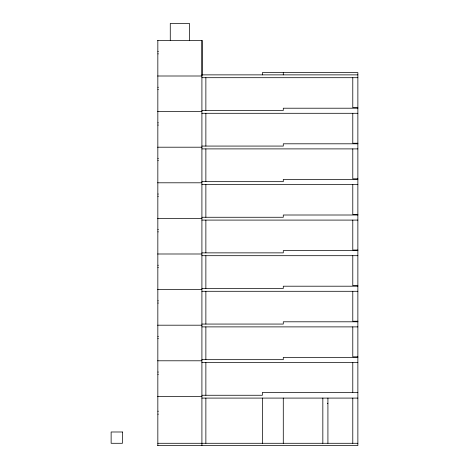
<?xml version="1.0" encoding="UTF-8"?>
<svg xmlns="http://www.w3.org/2000/svg" width="469" height="469" viewBox="0 0 469 469"><rect width="100%" height="100%" fill="white"/><g stroke="black" fill="none" stroke-linecap="round" stroke-linejoin="round"><path stroke-width="0.7" d="M157.631 40.404L202.139 40.404L202.133 75.275M157.936 51.649L158.375 51.649M157.936 53.865L158.375 53.865M201.91 74.87L357.87 74.87M157.631 76.001L201.91 76.001M201.91 77.696L357.87 77.696M157.936 87.252L158.375 87.252M157.936 89.462L158.375 89.462M357.87 107.641L352.782 107.641L352.782 77.696M357.87 108.21L283.282 108.21L283.282 110.467L201.91 110.467M157.631 111.599L201.91 111.599M201.91 113.293L357.87 113.293M157.936 122.849L158.375 122.849M157.936 125.065L158.375 125.065M357.87 143.238L352.782 143.238L352.782 113.293M357.87 143.807L283.282 143.807L283.282 146.07L201.91 146.07M157.631 147.202L201.91 147.202M201.91 148.896L357.87 148.896M157.936 158.446L158.375 158.446M157.936 160.662L158.375 160.662M357.87 178.836L352.782 178.836L352.782 148.896M357.87 179.41L283.282 179.41L283.282 181.667L201.91 181.667M157.631 182.799L201.91 182.799M201.91 184.493L357.87 184.493M157.936 194.049L158.375 194.049M157.936 196.259L158.375 196.259M357.87 214.439L352.782 214.439L352.782 184.493M357.87 215.007L283.282 215.007L283.282 217.264L201.91 217.264M157.631 218.396L201.91 218.396M201.91 220.09L357.87 220.09M157.936 229.646L158.375 229.646M157.936 231.862L158.375 231.862M357.87 250.036L352.782 250.036L352.782 220.09M357.87 250.604L283.282 250.604L283.282 252.867L201.91 252.867M157.631 253.993L201.91 253.993M201.91 255.693L357.87 255.693M157.936 265.243L158.375 265.243M157.936 267.459L158.375 267.459M357.87 285.633L352.782 285.633L352.782 255.693M357.87 286.201L283.282 286.201L283.282 288.464L201.91 288.464M157.631 289.596L201.91 289.596M201.91 291.29L357.87 291.29M157.936 300.846L158.375 300.846M157.936 303.056L158.375 303.056M357.87 321.23L352.782 321.23L352.782 291.29M357.87 321.804L283.282 321.804L283.282 324.061L201.91 324.061M157.631 325.193L201.91 325.193M201.91 326.887L357.87 326.887M157.936 336.443L158.375 336.443M157.936 338.659L158.375 338.659M357.87 356.833L352.782 356.833L352.782 326.887M357.87 357.401L283.282 357.401L283.282 359.664L201.91 359.664M157.631 360.79L201.91 360.79M201.91 362.49L357.87 362.49M157.936 372.04L158.375 372.04M157.936 374.256L158.375 374.256M357.87 392.43L262.376 392.43L262.376 395.261L201.91 395.261M157.631 396.393L201.91 396.393M201.91 398.087L357.87 398.087M327.356 403.287L327.919 403.287M157.936 411.219L158.375 411.219M157.936 414.139L158.375 414.139M157.836 443.287L357.87 443.287M157.631 445.55L357.87 445.55L357.87 72.613L262.376 72.613L262.376 74.87M352.782 362.49L352.782 392.43M352.782 398.087L352.782 443.287M327.919 398.087L327.919 443.287M322.836 398.087L322.836 443.287M283.282 72.613L283.282 74.87M283.282 398.087L283.282 443.287M262.376 398.087L262.376 443.287M205.868 77.696L205.868 110.467M205.868 113.293L205.868 146.07M205.868 148.896L205.868 181.667M205.868 184.493L205.868 217.264M205.868 220.09L205.868 252.867M205.868 255.693L205.868 288.464M205.868 291.29L205.868 324.061M205.868 326.887L205.868 359.664M205.868 362.49L205.868 395.261M205.868 398.087L205.868 443.287M201.91 40.404L201.91 445.55M189.482 40.305L189.482 23.45L170.27 23.45L170.27 40.305M157.836 40.404L157.836 445.55M122.432 431.99L111.13 431.99L111.13 443.287L122.432 443.287L122.432 431.99"/></g></svg>
